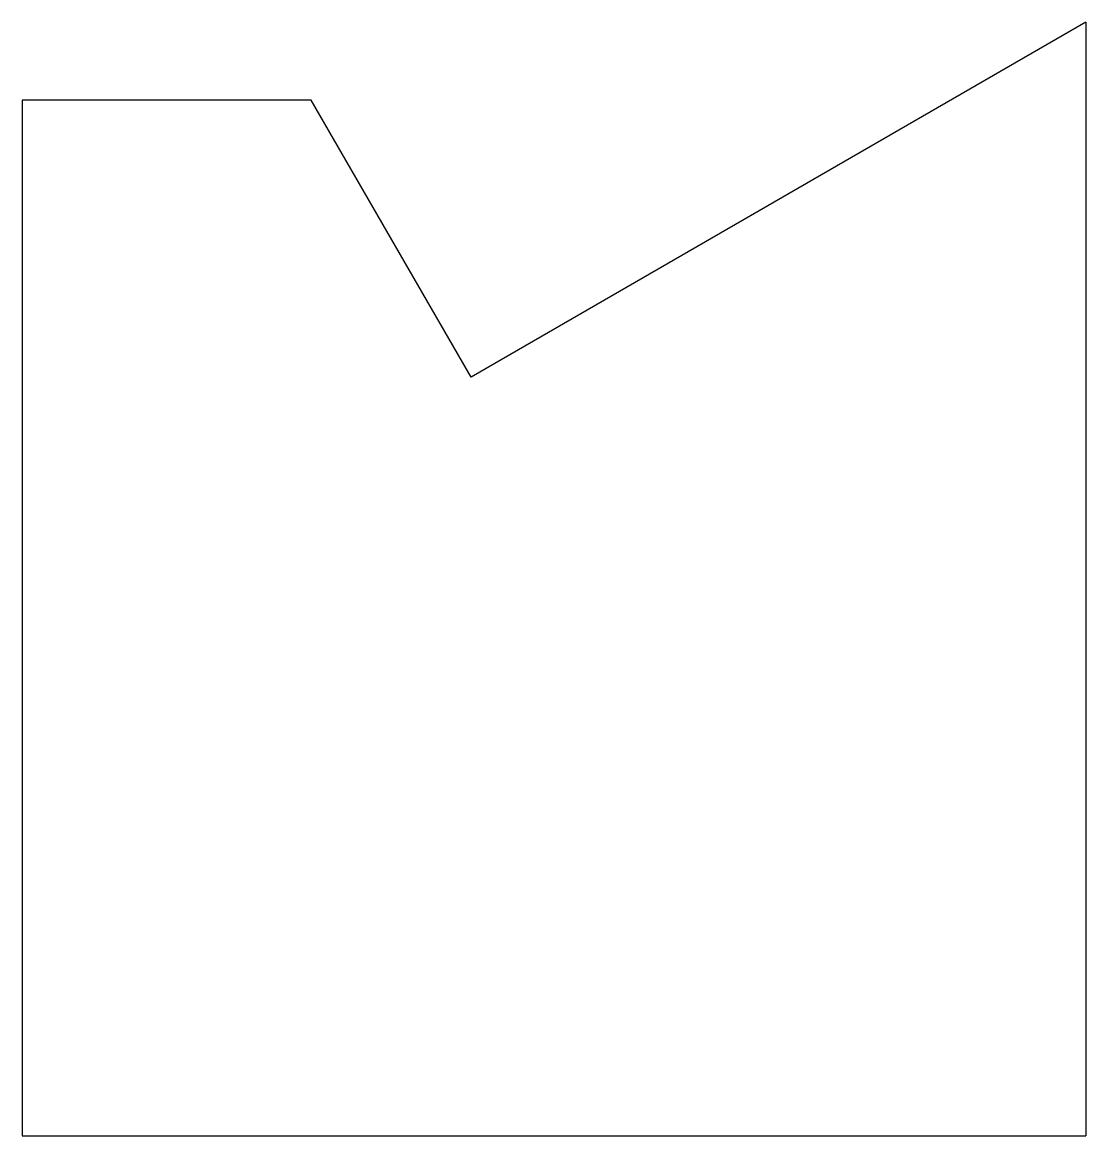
# Model space of a CAD drawing. Header units: millimetres. Extents: x -140 to -80.5, y 1.5 to 63.8.
import ezdxf

# ---------------------------------------------------------------- set-up
doc = ezdxf.new("R2010")
doc.units = ezdxf.units.MM

msp = doc.modelspace()

# ---------------------------------------------------------------- linework, layer by layer
at = {"color": 7, "linetype": 'Continuous', "lineweight": 25}
for p, q in [((-80.5, 63.802), (-114.885, 43.95)), ((-80.5, 63.802), (-80.5, 1.5)), ((-123.834, 59.45), (-140, 59.45)), ((-140, 59.45), (-140, 1.5)), ((-114.885, 43.95), (-123.834, 59.45)), ((-140, 1.5), (-80.5, 1.5))]:
    msp.add_line(p, q, dxfattribs=at)

doc.saveas('drawing.dxf')
